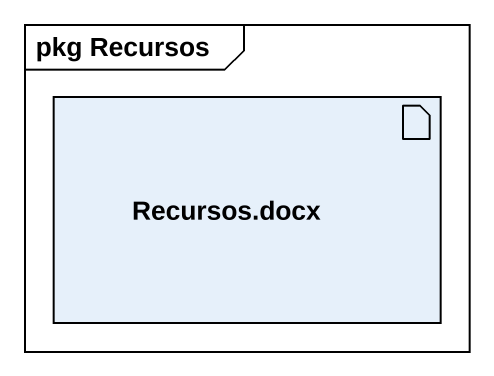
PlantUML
@startuml
mainframe pkg Recursos
artifact "Recursos.docx" as Recursos_docx
@enduml
